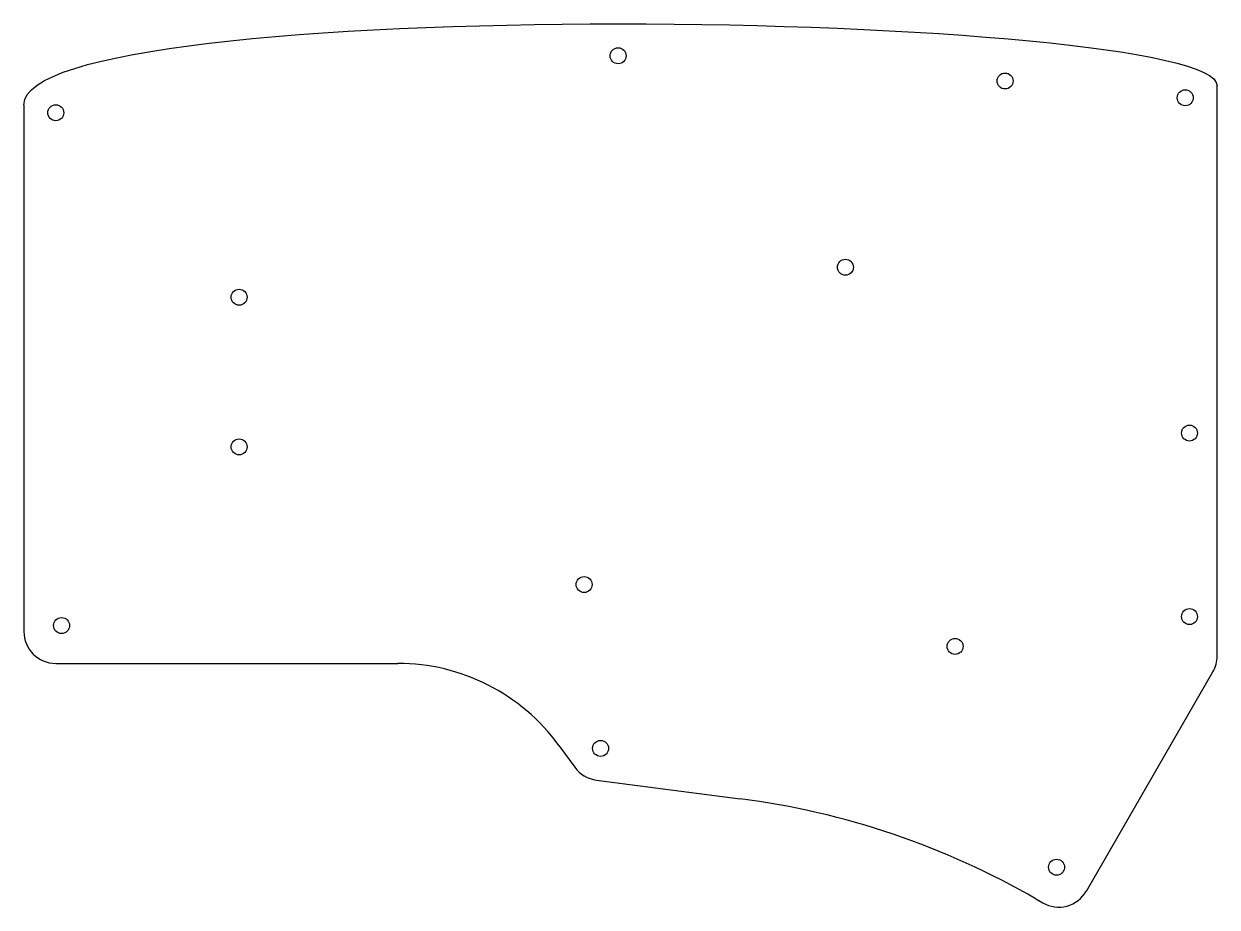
# Model space of a CAD drawing. Header units: millimetres. Extents: x 14 to 163, y 8 to 118.
import ezdxf

# ---------------------------------------------------------------- set-up
doc = ezdxf.new("R2010")
doc.units = ezdxf.units.MM

msp = doc.modelspace()

# ---------------------------------------------------------------- linework, layer by layer
at = {"color": 7, "linetype": 'Continuous', "lineweight": 25}
for p, q in [((163.49, 39.29), (163.49, 110.73)), ((13.89, 108.36), (13.89, 42.36)), ((17.89, 38.36), (60.76, 38.36)), ((147.09, 9.82), (162.95, 37.29)), ((80.96, 28.09), (82.96, 25.35)), ((85.68, 23.74), (103.68, 21.4)), ((140.82, 8.82), (141.62, 8.36))]:
    msp.add_line(p, q, dxfattribs=at)
for centre in [(88.39, 114.49), (136.9, 111.33), (159.49, 109.23), (17.89, 107.36), (116.88, 87.99), (40.88, 84.24), (160.02, 67.22), (40.88, 65.49), (84.13, 48.24), (160.02, 44.22), (18.62, 43.1), (130.63, 40.49), (86.19, 27.71), (143.36, 12.82)]:
    msp.add_circle(centre, 1, dxfattribs=at)
for centre, radius, start, end in [((17.89, 42.36), 4, 180, 270), ((159.49, 39.29), 4, 330, 0), ((60.76, 13.36), 25, 36.1021, 90), ((86.19, 27.71), 4, 216.1021, 262.5884), ((90.78, -77.76), 100, 59.9752, 82.5884), ((143.62, 11.82), 4, 239.9752, 330)]:
    msp.add_arc(centre, radius, start, end, dxfattribs=at)
msp.add_open_spline([(13.89, 108.36), (13.89, 115.4), (88.12, 121.58), (163.49, 115.4), (163.49, 110.73)], degree=3, knots=[0, 0, 0, 0, 0.499912, 1, 1, 1, 1], dxfattribs=at)

doc.saveas('drawing.dxf')
